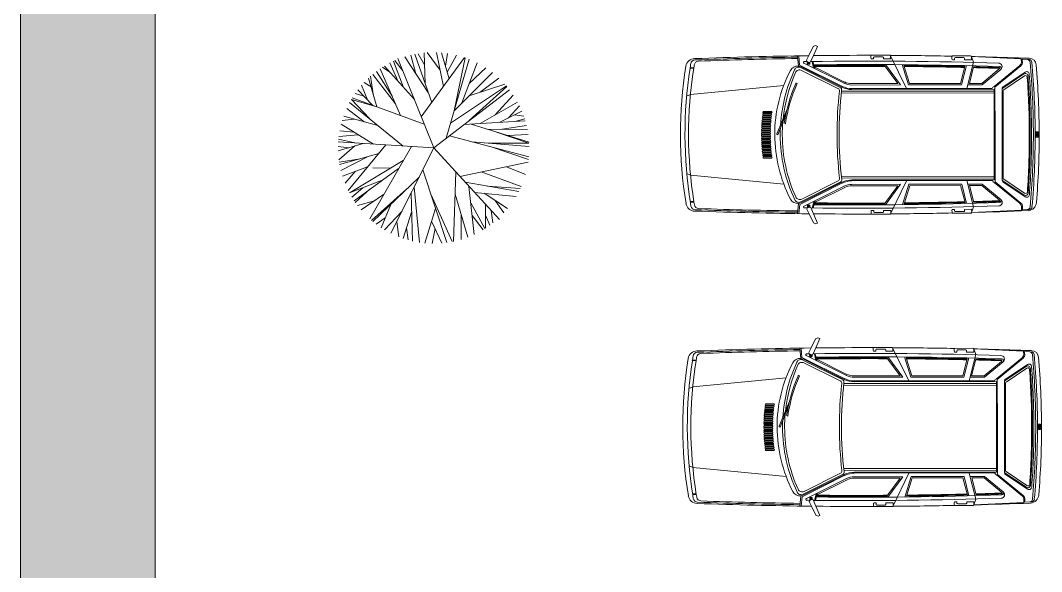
# Model space of a CAD drawing. Header units: millimetres. Extents: x 664 to 1534, y 1164 to 2765.
# Drawn here: x 683.48 to 694.86, y 1380.21 to 1386.35 of the extents above; entities that cross this region are included whole.
import ezdxf

# ---------------------------------------------------------------- set-up
doc = ezdxf.new("R2010")
doc.units = ezdxf.units.MM
doc.layers.get('0').update_dxf_attribs({"lineweight": 20})
for name, color, linetype, lineweight in [('Alambrado', 7, 'Continuous', 15), ('Calçadas', 7, 'Continuous', 13), ('Jardim', 92, 'Continuous', 20)]:
    doc.layers.add(name, color=color, linetype=linetype, lineweight=lineweight)
doc.linetypes.add('FENCELINE1', pattern='A,6.35,-2.54,[133,ltypeshp.shx,S=2.54,R=0,X=-2.54,Y=0],-2.54,25.4', length=36.83)

# ---------------------------------------------------------------- blocks, each defined once
blk = doc.blocks.new('TREEA')
for p, q in [((-0.0283, 0.1184), (-0.0366, 0.1479)), ((-0.003, 0.0726), (-0.0302, 0.1494)), ((-0.0146, 0.1324), (-0.025, 0.1503)), ((-0.0135, 0.1023), (-0.0152, 0.1516)), ((0.0103, 0.1239), (-0.0105, 0.152)), ((0.0154, 0.0981), (0.0047, 0.1523)), ((0.0244, 0.1104), (0.0123, 0.1519)), ((0.0186, 0.1303), (0.0222, 0.1508)), ((0.0213, 0.1209), (0.0364, 0.148)), ((-0.0309, 0.0771), (-0.0785, 0.1306)), ((-0.0573, 0.1069), (-0.0698, 0.1355)), ((-0.0481, 0.0965), (-0.064, 0.1383)), ((-0.0491, 0.1228), (-0.0618, 0.1393)), ((0, 0), (-0.0571, 0.1429)), ((-0.0086, 0.0884), (-0.0459, 0.1453)), ((-0.0198, 0.0495), (0.0489, 0.1443)), ((0.0199, 0.0153), (0.0566, 0.1415)), ((0.0327, 0.0593), (0.0504, 0.1438)), ((0.0451, 0.0717), (0.0691, 0.1358)), ((-0.0959, 0.0828), (-0.1009, 0.1142)), ((-0.0609, 0.0703), (-0.0973, 0.1173)), ((-0.0662, 0.0826), (-0.0912, 0.1221)), ((-0.0528, 0.0516), (-0.0852, 0.1263)), ((-0.07, 0.1211), (-0.0815, 0.1288)), ((0.0327, 0.0593), (0.0938, 0.1202)), ((0.0568, 0.1029), (0.0832, 0.1277)), ((-0.1058, 0.0766), (-0.115, 0.1)), ((-0.098, 0.0962), (-0.1112, 0.1043)), ((-0.0909, 0.0655), (-0.1041, 0.1113)), ((0.0269, 0.0393), (0.116, 0.0989)), ((0.0565, 0.0435), (0.1165, 0.0982)), ((0.0566, 0.0831), (0.1137, 0.1015)), ((0.074, 0.0887), (0.1039, 0.1115)), ((-0.1116, 0.0827), (-0.1253, 0.0867)), ((-0.0977, 0.068), (-0.121, 0.0927)), ((0, 0), (0.1208, 0.0929)), ((0.0982, 0.0526), (0.1269, 0.0844)), ((-0.0485, 0.003), (-0.1342, 0.0722)), ((-0.1026, 0.0467), (-0.1313, 0.0773)), ((-0.1313, 0.0773), (-0.0909, 0.0655)), ((-0.0152, 0.0379), (-0.1299, 0.0797)), ((0.0743, 0.0388), (0.1337, 0.0732)), ((0.1196, 0.0479), (0.1368, 0.0672)), ((-0.089, 0.0357), (-0.1437, 0.0506)), ((-0.1108, 0.0416), (-0.1389, 0.0626)), ((0.1057, 0.0408), (0.1406, 0.0588)), ((0.1289, 0.0527), (0.1437, 0.0508)), ((-0.0959, 0.006), (-0.1477, 0.0377)), ((-0.1271, 0.0461), (-0.146, 0.0437)), ((0.0483, 0.0372), (0.1461, 0.0433)), ((0.0596, 0.0379), (0.1521, 0.0092)), ((0.1093, 0.0299), (0.1481, 0.0359)), ((0.1314, 0.0424), (0.1452, 0.0463)), ((-0.1206, 0.0211), (-0.1513, 0.018)), ((-0.1268, 0.0249), (-0.15, 0.0272)), ((0.0252, 0.0194), (0.1517, -0.0142)), ((0.0849, 0.0301), (0.1495, 0.0296)), ((0.1003, 0.0253), (0.1519, 0.0073)), ((0.1177, 0.0198), (0.1509, 0.0216)), ((0, 0), (-0.1524, 0.0095)), ((-0.1356, 0.0002), (-0.1524, 0.0022)), ((-0.1127, 0.007), (-0.1523, -0.0048)), ((-0.1232, 0.0077), (-0.1517, 0.0142)), ((-0.1258, 0.0031), (-0.1512, -0.0191)), ((-0.0764, 0.0048), (-0.1365, -0.0678)), ((-0.0357, 0.0022), (-0.1022, -0.113)), ((0, 0), (-0.0682, -0.1363)), ((0, 0), (0.1048, -0.1143)), ((0.0609, 0.0099), (0.1524, 0.0022)), ((0.087, 0.0077), (0.1519, 0.0073)), ((0.0902, 0.0021), (0.1513, -0.0187)), ((-0.0876, -0.0087), (-0.1501, -0.0266)), ((-0.1046, -0.0136), (-0.1481, -0.0358)), ((-0.1172, -0.0172), (-0.1507, -0.023)), ((-0.1054, -0.0303), (-0.1456, -0.0451)), ((-0.0485, -0.02), (-0.1331, -0.0712)), ((-0.0685, -0.0321), (-0.0969, -0.0316)), ((0.0418, -0.0456), (0.1507, -0.0228)), ((0.1161, -0.0301), (0.1464, -0.0422)), ((-0.1255, -0.0377), (-0.1415, -0.0565)), ((-0.0561, -0.0331), (-0.127, -0.0842)), ((-0.0233, -0.0466), (-0.097, -0.1175)), ((-0.0175, -0.0351), (0.0209, -0.151)), ((0.0355, -0.0387), (0.0317, -0.1491)), ((0.076, -0.0384), (0.1394, -0.0616)), ((-0.0807, -0.0508), (-0.1345, -0.0717)), ((-0.1133, -0.0635), (-0.1305, -0.0787)), ((-0.0312, -0.0625), (-0.0227, -0.1507)), ((0.0502, -0.0548), (0.1358, -0.0693)), ((0.0563, -0.0614), (0.0646, -0.138)), ((0.0857, -0.0608), (0.1378, -0.065)), ((-0.102, -0.0661), (-0.1251, -0.087)), ((-0.08, -0.0745), (-0.116, -0.0988)), ((-0.0434, -0.0659), (-0.0993, -0.1156)), ((-0.0362, -0.0723), (-0.0339, -0.1486)), ((-0.0047, -0.0738), (0.0293, -0.1496)), ((0.0343, -0.0736), (0.0546, -0.1423)), ((0.065, -0.0709), (0.1314, -0.0773)), ((0.0807, -0.0724), (0.1178, -0.0967)), ((-0.0947, -0.0845), (-0.1216, -0.0918)), ((-0.0686, -0.0901), (-0.0838, -0.1273)), ((0.0029, -0.0966), (-0.014, -0.1518)), ((0.0591, -0.0874), (0.0818, -0.1286)), ((0.0825, -0.09), (0.0828, -0.128)), ((0.0983, -0.084), (0.1117, -0.1037)), ((-0.0774, -0.1117), (-0.0918, -0.1216)), ((-0.0505, -0.1009), (-0.0786, -0.1306)), ((-0.0353, -0.1023), (-0.0487, -0.1444)), ((0.0438, -0.1058), (0.0438, -0.146)), ((0.0613, -0.108), (0.0787, -0.1305)), ((0.0826, -0.1073), (0.0897, -0.1232)), ((0.0915, -0.0998), (0.0945, -0.1195)), ((-0.0589, -0.1177), (-0.0559, -0.1418)), ((-0.0433, -0.1273), (-0.0405, -0.1469)), ((-0.0033, -0.1168), (0.0129, -0.1519)), ((0.0022, -0.1288), (-0.0023, -0.1524))]:
    blk.add_line(p, q)

msp = doc.modelspace()

# ---------------------------------------------------------------- hatches: boundary and pattern name
at = {"layer": 'Calçadas'}
h = msp.add_hatch(dxfattribs=at)
h.set_pattern_fill('AR-SAND', color=256, scale=0.02, angle=-90, style=0)
h.set_pattern_definition([(307.5, (-540.2502, 1911.4388), (0.97882647, 0.03200063), [0, -0.77216, 0, -0.8636, 0, -0.8255]), (277.5, (-540.2502, 1911.4388), (1.4336502, -0.8990466), [0, -0.41656, 0, -0.69596, 0, -0.2667]), (237.5, (-540.2502, 1912.0636), (0.00287437, -1.58198474), [0, -0.254, 0, -0.9144, 0, -1.1938]), (227.5, (-540.2502, 1912.0636), (0.4458586, -1.5271129), [0, -0.127, 0, -0.59944, 0, -0.6858])])
h.paths.add_polyline_path([(683.481, 1369.321), (689.481, 1358.021), (689.481, 1341.775), (683.481, 1330.72), (683.481, 1329.339, 0.414214), (684.481, 1328.339), (684.981, 1328.339), (684.981, 1328.639), (684.981, 1330.339), (690.981, 1341.394), (690.981, 1358.394), (684.981, 1369.694), (684.981, 1415.694), (683.481, 1415.694)])
h.paths.add_polyline_path([(683.481, 1294.875), (684.981, 1294.875), (684.981, 1323.339), (684.481, 1323.339, 0.414214), (683.481, 1322.339)])

# ---------------------------------------------------------------- linework, layer by layer
for p, q in [((692.32, 1386.063), (692.27, 1385.961)), ((692.346, 1386.073), (692.32, 1386.063)), ((692.365, 1386.065), (692.321, 1385.962)), ((692.365, 1386.065), (692.346, 1386.073)), ((692.153, 1385.845), (692.143, 1385.959)), ((692.167, 1385.856), (692.158, 1385.96)), ((692.662, 1385.654), (692.215, 1385.877)), ((692.27, 1385.961), (692.245, 1385.91)), ((692.245, 1385.91), (692.252, 1385.896)), ((692.274, 1385.886), (692.252, 1385.896)), ((692.252, 1385.89), (692.252, 1385.896)), ((692.279, 1385.885), (692.255, 1385.885)), ((692.278, 1385.88), (692.255, 1385.88)), ((692.278, 1385.875), (692.255, 1385.875)), ((692.274, 1385.886), (692.29, 1385.891)), ((692.281, 1385.888), (692.281, 1385.887)), ((692.321, 1385.962), (692.29, 1385.891)), ((692.306, 1385.897), (692.323, 1385.823)), ((692.316, 1385.897), (692.335, 1385.817)), ((692.961, 1385.957), (692.961, 1385.934)), ((693.171, 1385.968), (692.971, 1385.967)), ((692.991, 1385.924), (692.971, 1385.924)), ((692.991, 1385.939), (692.991, 1385.924)), ((693.091, 1385.949), (693.001, 1385.949)), ((693.101, 1385.939), (693.101, 1385.924)), ((693.181, 1385.924), (693.101, 1385.924)), ((693.181, 1385.958), (693.181, 1385.924)), ((693.181, 1385.958), (693.357, 1385.595)), ((693.864, 1385.948), (693.864, 1385.925)), ((694.074, 1385.958), (693.874, 1385.958)), ((693.894, 1385.915), (693.874, 1385.915)), ((693.894, 1385.93), (693.894, 1385.915)), ((693.994, 1385.94), (693.904, 1385.94)), ((694.004, 1385.93), (694.004, 1385.915)), ((694.084, 1385.915), (694.004, 1385.915)), ((694.104, 1385.887), (694.03, 1385.596)), ((694.104, 1385.887), (694.083, 1385.951)), ((694.638, 1385.926), (694.083, 1385.951)), ((694.084, 1385.948), (694.084, 1385.915)), ((694.708, 1385.917), (694.648, 1385.923)), ((694.708, 1385.917), (694.728, 1385.917)), ((690.986, 1385.822), (690.947, 1385.822)), ((690.987, 1385.827), (690.949, 1385.827)), ((692.645, 1385.618), (692.167, 1385.856)), ((692.62, 1385.608), (692.178, 1385.828)), ((692.638, 1385.61), (692.185, 1385.836)), ((692.595, 1385.595), (692.189, 1385.797)), ((692.278, 1385.87), (692.255, 1385.87)), ((692.278, 1385.865), (692.255, 1385.865)), ((692.669, 1385.667), (692.33, 1385.836)), ((693.262, 1385.65), (693.113, 1385.852)), ((693.291, 1385.635), (693.125, 1385.862)), ((693.382, 1385.635), (693.311, 1385.861)), ((693.393, 1385.65), (693.33, 1385.851)), ((694.009, 1385.84), (693.961, 1385.651)), ((694.027, 1385.85), (693.972, 1385.636)), ((694.107, 1385.838), (694.06, 1385.651)), ((694.197, 1385.651), (694.393, 1385.813)), ((694.202, 1385.636), (694.41, 1385.807)), ((694.335, 1385.616), (694.622, 1385.853)), ((694.345, 1385.611), (694.633, 1385.849)), ((694.432, 1385.609), (694.681, 1385.778)), ((692.132, 1385.654), (692.14, 1385.65)), ((692.749, 1385.649), (693.262, 1385.65)), ((693.393, 1385.65), (693.961, 1385.651)), ((694.06, 1385.651), (694.197, 1385.651)), ((694.432, 1385.597), (694.667, 1385.757)), ((694.442, 1385.58), (694.674, 1385.737)), ((690.949, 1385.528), (691.99, 1385.629)), ((692.635, 1385.564), (694.335, 1385.566)), ((692.635, 1385.544), (694.335, 1385.546)), ((692.749, 1385.634), (693.291, 1385.635)), ((692.749, 1385.594), (694.315, 1385.596)), ((692.749, 1385.584), (694.335, 1385.586)), ((693.382, 1385.635), (693.972, 1385.636)), ((694.04, 1385.636), (694.202, 1385.636)), ((694.335, 1385.586), (694.336, 1385.082)), ((694.345, 1385.611), (694.346, 1385.082)), ((694.425, 1385.597), (694.426, 1385.082)), ((694.435, 1385.567), (694.436, 1385.082)), ((690.949, 1385.528), (690.907, 1385.508)), ((691.759, 1385.315), (691.854, 1385.315)), ((691.761, 1385.326), (691.856, 1385.326)), ((691.762, 1385.34), (691.858, 1385.34)), ((692.026, 1385.358), (691.913, 1385.089)), ((691.924, 1385.079), (692.015, 1385.309)), ((691.747, 1385.204), (691.843, 1385.205)), ((691.747, 1385.194), (691.843, 1385.195)), ((691.749, 1385.229), (691.845, 1385.229)), ((691.749, 1385.218), (691.844, 1385.219)), ((691.751, 1385.243), (691.846, 1385.243)), ((691.752, 1385.253), (691.847, 1385.253)), ((691.753, 1385.267), (691.849, 1385.267)), ((691.754, 1385.277), (691.85, 1385.277)), ((691.755, 1385.291), (691.851, 1385.291)), ((691.757, 1385.301), (691.853, 1385.301)), ((692.001, 1385.204), (692.01, 1385.202)), ((691.744, 1385.132), (691.839, 1385.132)), ((691.744, 1385.108), (691.84, 1385.108)), ((691.744, 1385.084), (691.839, 1385.084)), ((691.745, 1385.156), (691.841, 1385.157)), ((691.745, 1385.146), (691.841, 1385.146)), ((691.745, 1385.122), (691.841, 1385.122)), ((691.745, 1385.098), (691.841, 1385.098)), ((691.746, 1385.18), (691.842, 1385.181)), ((691.746, 1385.17), (691.842, 1385.171)), ((691.915, 1385.082), (691.924, 1385.079)), ((694.336, 1384.578), (694.336, 1385.082)), ((694.346, 1384.553), (694.346, 1385.082)), ((694.426, 1384.568), (694.426, 1385.082)), ((694.436, 1384.597), (694.436, 1385.082)), ((694.801, 1385.113), (694.801, 1385.053)), ((694.801, 1385.113), (694.823, 1385.113)), ((694.811, 1385.103), (694.811, 1385.063)), ((694.811, 1385.103), (694.818, 1385.103)), ((694.819, 1385.063), (694.818, 1385.103)), ((694.829, 1385.058), (694.828, 1385.108)), ((691.744, 1385.074), (691.839, 1385.074)), ((691.744, 1385.051), (691.84, 1385.051)), ((691.744, 1385.026), (691.84, 1385.026)), ((691.745, 1385.06), (691.841, 1385.06)), ((691.745, 1385.037), (691.841, 1385.037)), ((691.745, 1385.012), (691.841, 1385.012)), ((691.745, 1385.002), (691.841, 1385.002)), ((691.746, 1384.988), (691.842, 1384.988)), ((691.746, 1384.978), (691.842, 1384.978)), ((691.748, 1384.964), (691.843, 1384.964)), ((694.801, 1385.053), (694.824, 1385.053)), ((694.811, 1385.063), (694.819, 1385.063)), ((691.748, 1384.954), (691.843, 1384.954)), ((691.749, 1384.94), (691.845, 1384.94)), ((691.75, 1384.93), (691.845, 1384.93)), ((691.751, 1384.916), (691.847, 1384.916)), ((691.752, 1384.905), (691.848, 1384.905)), ((691.753, 1384.891), (691.849, 1384.891)), ((691.755, 1384.881), (691.85, 1384.881)), ((691.756, 1384.867), (691.852, 1384.867)), ((691.758, 1384.857), (691.853, 1384.857)), ((691.759, 1384.843), (691.855, 1384.843)), ((691.761, 1384.833), (691.857, 1384.833)), ((691.763, 1384.819), (691.858, 1384.819)), ((690.95, 1384.628), (690.908, 1384.648)), ((690.95, 1384.628), (691.992, 1384.529)), ((692.646, 1384.542), (692.169, 1384.303)), ((692.621, 1384.552), (692.18, 1384.331)), ((692.639, 1384.55), (692.187, 1384.323)), ((692.596, 1384.565), (692.191, 1384.362)), ((692.664, 1384.506), (692.217, 1384.283)), ((692.636, 1384.616), (694.336, 1384.618)), ((692.636, 1384.596), (694.336, 1384.598)), ((692.751, 1384.576), (694.336, 1384.578)), ((692.751, 1384.566), (694.316, 1384.568)), ((692.751, 1384.526), (693.293, 1384.527)), ((692.751, 1384.511), (693.263, 1384.512)), ((693.263, 1384.512), (693.115, 1384.309)), ((693.293, 1384.527), (693.126, 1384.299)), ((693.183, 1384.204), (693.358, 1384.567)), ((693.383, 1384.527), (693.313, 1384.301)), ((693.394, 1384.512), (693.332, 1384.311)), ((693.383, 1384.527), (693.974, 1384.528)), ((693.394, 1384.512), (693.962, 1384.513)), ((694.011, 1384.323), (693.962, 1384.513)), ((694.029, 1384.313), (693.974, 1384.528)), ((694.106, 1384.276), (694.031, 1384.568)), ((694.042, 1384.528), (694.203, 1384.528)), ((694.061, 1384.513), (694.198, 1384.513)), ((694.109, 1384.325), (694.061, 1384.513)), ((694.198, 1384.513), (694.395, 1384.351)), ((694.203, 1384.528), (694.411, 1384.357)), ((694.336, 1384.548), (694.624, 1384.312)), ((694.346, 1384.553), (694.635, 1384.316)), ((694.433, 1384.567), (694.669, 1384.408)), ((694.433, 1384.555), (694.682, 1384.387)), ((694.443, 1384.585), (694.675, 1384.428)), ((692.67, 1384.493), (692.332, 1384.323)), ((690.988, 1384.335), (690.949, 1384.334)), ((690.989, 1384.33), (690.951, 1384.329)), ((692.155, 1384.314), (692.145, 1384.2)), ((692.169, 1384.303), (692.16, 1384.199)), ((692.28, 1384.295), (692.257, 1384.295)), ((692.28, 1384.29), (692.257, 1384.29)), ((692.28, 1384.285), (692.257, 1384.285)), ((692.28, 1384.28), (692.257, 1384.28)), ((692.308, 1384.263), (692.325, 1384.337)), ((692.318, 1384.263), (692.336, 1384.342)), ((692.247, 1384.249), (692.254, 1384.264)), ((692.272, 1384.198), (692.247, 1384.249)), ((692.276, 1384.273), (692.254, 1384.264)), ((692.254, 1384.27), (692.254, 1384.264)), ((692.281, 1384.275), (692.257, 1384.275)), ((692.322, 1384.097), (692.272, 1384.198)), ((692.276, 1384.273), (692.292, 1384.269)), ((692.283, 1384.271), (692.283, 1384.273)), ((692.323, 1384.198), (692.292, 1384.269)), ((692.367, 1384.094), (692.323, 1384.198)), ((692.963, 1384.203), (692.963, 1384.227)), ((692.993, 1384.237), (692.973, 1384.237)), ((693.173, 1384.194), (692.973, 1384.193)), ((692.993, 1384.222), (692.993, 1384.237)), ((693.093, 1384.212), (693.003, 1384.212)), ((693.103, 1384.222), (693.103, 1384.237)), ((693.183, 1384.237), (693.103, 1384.237)), ((693.183, 1384.204), (693.183, 1384.237)), ((693.866, 1384.215), (693.865, 1384.238)), ((693.895, 1384.248), (693.875, 1384.248)), ((694.076, 1384.205), (693.876, 1384.205)), ((693.895, 1384.233), (693.895, 1384.248)), ((693.996, 1384.223), (693.906, 1384.223)), ((694.085, 1384.249), (694.005, 1384.248)), ((694.005, 1384.233), (694.005, 1384.248)), ((694.106, 1384.276), (694.085, 1384.212)), ((694.086, 1384.215), (694.085, 1384.249)), ((694.639, 1384.239), (694.085, 1384.212)), ((694.709, 1384.248), (694.65, 1384.242)), ((694.709, 1384.248), (694.73, 1384.248)), ((692.349, 1384.086), (692.322, 1384.097)), ((692.367, 1384.094), (692.349, 1384.086)), ((692.346, 1382.804), (692.296, 1382.703)), ((692.372, 1382.815), (692.346, 1382.804)), ((692.391, 1382.807), (692.347, 1382.703)), ((692.391, 1382.807), (692.372, 1382.815)), ((692.179, 1382.586), (692.168, 1382.701)), ((692.193, 1382.597), (692.184, 1382.701)), ((692.296, 1382.703), (692.271, 1382.652)), ((692.347, 1382.703), (692.316, 1382.632)), ((692.987, 1382.699), (692.987, 1382.676)), ((693.197, 1382.709), (692.997, 1382.709)), ((693.117, 1382.691), (693.027, 1382.691)), ((693.207, 1382.699), (693.207, 1382.666)), ((693.207, 1382.699), (693.383, 1382.336)), ((693.889, 1382.689), (693.889, 1382.666)), ((694.099, 1382.7), (693.899, 1382.699)), ((694.663, 1382.668), (694.109, 1382.693)), ((694.13, 1382.629), (694.109, 1382.693)), ((694.109, 1382.69), (694.109, 1382.656)), ((692.67, 1382.36), (692.193, 1382.597)), ((692.664, 1382.352), (692.211, 1382.577)), ((692.688, 1382.395), (692.241, 1382.618)), ((692.271, 1382.652), (692.278, 1382.637)), ((692.278, 1382.631), (692.278, 1382.637)), ((692.3, 1382.628), (692.278, 1382.637)), ((692.305, 1382.626), (692.281, 1382.626)), ((692.304, 1382.621), (692.281, 1382.621)), ((692.304, 1382.616), (692.281, 1382.616)), ((692.304, 1382.611), (692.281, 1382.611)), ((692.304, 1382.606), (692.281, 1382.606)), ((692.3, 1382.628), (692.316, 1382.632)), ((692.307, 1382.63), (692.307, 1382.628)), ((692.332, 1382.638), (692.349, 1382.564)), ((692.342, 1382.638), (692.36, 1382.559)), ((692.695, 1382.409), (692.356, 1382.578)), ((693.017, 1382.666), (692.997, 1382.666)), ((693.017, 1382.681), (693.017, 1382.666)), ((693.127, 1382.681), (693.127, 1382.666)), ((693.207, 1382.666), (693.127, 1382.666)), ((693.288, 1382.391), (693.139, 1382.594)), ((693.317, 1382.376), (693.151, 1382.604)), ((693.408, 1382.376), (693.337, 1382.603)), ((693.419, 1382.391), (693.356, 1382.593)), ((693.919, 1382.656), (693.899, 1382.656)), ((693.919, 1382.671), (693.919, 1382.656)), ((694.019, 1382.681), (693.929, 1382.681)), ((694.035, 1382.582), (693.987, 1382.392)), ((694.053, 1382.592), (693.998, 1382.377)), ((694.029, 1382.671), (694.029, 1382.656)), ((694.109, 1382.656), (694.029, 1382.656)), ((694.13, 1382.629), (694.056, 1382.337)), ((694.133, 1382.58), (694.085, 1382.392)), ((694.361, 1382.358), (694.648, 1382.594)), ((694.371, 1382.353), (694.659, 1382.59)), ((694.733, 1382.659), (694.674, 1382.664)), ((694.733, 1382.659), (694.754, 1382.658)), ((691.012, 1382.563), (690.973, 1382.563)), ((691.013, 1382.568), (690.975, 1382.568)), ((692.646, 1382.35), (692.204, 1382.569)), ((692.621, 1382.336), (692.215, 1382.538)), ((694.223, 1382.392), (694.419, 1382.554)), ((694.228, 1382.377), (694.436, 1382.549)), ((694.458, 1382.351), (694.707, 1382.519)), ((694.458, 1382.339), (694.693, 1382.498)), ((694.468, 1382.321), (694.7, 1382.478)), ((690.975, 1382.27), (692.016, 1382.371)), ((692.157, 1382.395), (692.166, 1382.392)), ((692.775, 1382.391), (693.288, 1382.391)), ((692.775, 1382.376), (693.317, 1382.376)), ((693.408, 1382.376), (693.998, 1382.377)), ((693.419, 1382.391), (693.987, 1382.392)), ((694.066, 1382.377), (694.228, 1382.377)), ((694.085, 1382.392), (694.223, 1382.392)), ((694.371, 1382.353), (694.372, 1381.824)), ((690.975, 1382.27), (690.933, 1382.25)), ((692.661, 1382.306), (694.361, 1382.308)), ((692.661, 1382.286), (694.361, 1382.288)), ((692.775, 1382.336), (694.341, 1382.338)), ((692.775, 1382.326), (694.361, 1382.328)), ((694.361, 1382.328), (694.362, 1381.824)), ((694.451, 1382.338), (694.452, 1381.824)), ((694.461, 1382.309), (694.462, 1381.824)), ((691.779, 1382.008), (691.875, 1382.008)), ((691.78, 1382.019), (691.876, 1382.019)), ((691.781, 1382.033), (691.877, 1382.033)), ((691.783, 1382.043), (691.879, 1382.043)), ((691.784, 1382.057), (691.88, 1382.057)), ((691.787, 1382.067), (691.882, 1382.067)), ((691.788, 1382.081), (691.884, 1382.081)), ((692.052, 1382.099), (691.938, 1381.83)), ((691.949, 1381.82), (692.041, 1382.051)), ((691.771, 1381.898), (691.866, 1381.898)), ((691.771, 1381.888), (691.867, 1381.888)), ((691.772, 1381.922), (691.868, 1381.922)), ((691.772, 1381.912), (691.868, 1381.912)), ((691.773, 1381.946), (691.869, 1381.946)), ((691.773, 1381.936), (691.869, 1381.936)), ((691.774, 1381.96), (691.87, 1381.96)), ((691.775, 1381.97), (691.871, 1381.97)), ((691.777, 1381.984), (691.872, 1381.984)), ((691.778, 1381.994), (691.873, 1381.994)), ((692.027, 1381.945), (692.035, 1381.944)), ((691.77, 1381.874), (691.865, 1381.874)), ((691.77, 1381.849), (691.866, 1381.849)), ((691.77, 1381.826), (691.865, 1381.826)), ((691.77, 1381.815), (691.865, 1381.816)), ((691.77, 1381.792), (691.866, 1381.792)), ((691.771, 1381.863), (691.867, 1381.863)), ((691.771, 1381.84), (691.867, 1381.84)), ((691.771, 1381.801), (691.867, 1381.802)), ((691.771, 1381.778), (691.867, 1381.778)), ((691.941, 1381.824), (691.949, 1381.82)), ((694.362, 1381.32), (694.362, 1381.824)), ((694.372, 1381.294), (694.372, 1381.824)), ((694.452, 1381.309), (694.452, 1381.824)), ((694.462, 1381.339), (694.462, 1381.824)), ((694.827, 1381.854), (694.827, 1381.794)), ((694.827, 1381.854), (694.849, 1381.854)), ((694.827, 1381.794), (694.849, 1381.794)), ((694.837, 1381.844), (694.837, 1381.804)), ((694.837, 1381.844), (694.844, 1381.844)), ((694.837, 1381.804), (694.844, 1381.804)), ((694.844, 1381.804), (694.844, 1381.844)), ((694.854, 1381.799), (694.854, 1381.849)), ((691.77, 1381.767), (691.865, 1381.768)), ((691.771, 1381.753), (691.867, 1381.754)), ((691.771, 1381.743), (691.867, 1381.743)), ((691.772, 1381.729), (691.868, 1381.729)), ((691.772, 1381.719), (691.868, 1381.719)), ((691.773, 1381.695), (691.869, 1381.695)), ((691.774, 1381.705), (691.869, 1381.705)), ((691.775, 1381.681), (691.871, 1381.681)), ((691.776, 1381.671), (691.871, 1381.671)), ((691.777, 1381.657), (691.873, 1381.657)), ((691.778, 1381.647), (691.874, 1381.647)), ((691.779, 1381.633), (691.875, 1381.633)), ((691.78, 1381.623), (691.876, 1381.623)), ((691.782, 1381.609), (691.878, 1381.609)), ((691.784, 1381.598), (691.879, 1381.599)), ((691.785, 1381.584), (691.881, 1381.585)), ((691.787, 1381.574), (691.883, 1381.574)), ((691.788, 1381.56), (691.884, 1381.56)), ((690.976, 1381.37), (690.934, 1381.39)), ((690.976, 1381.37), (692.018, 1381.271)), ((692.662, 1381.358), (694.362, 1381.36)), ((692.662, 1381.338), (694.362, 1381.34)), ((692.776, 1381.318), (694.362, 1381.32)), ((694.469, 1381.326), (694.701, 1381.17)), ((692.672, 1381.284), (692.195, 1381.045)), ((692.647, 1381.294), (692.206, 1381.073)), ((692.665, 1381.291), (692.213, 1381.065)), ((692.622, 1381.307), (692.217, 1381.104)), ((692.69, 1381.248), (692.243, 1381.024)), ((692.696, 1381.234), (692.358, 1381.065)), ((692.776, 1381.308), (694.342, 1381.31)), ((692.776, 1381.268), (693.318, 1381.268)), ((692.776, 1381.253), (693.289, 1381.253)), ((693.289, 1381.253), (693.141, 1381.05)), ((693.318, 1381.268), (693.152, 1381.04)), ((693.209, 1380.945), (693.384, 1381.309)), ((693.409, 1381.269), (693.339, 1381.042)), ((693.42, 1381.254), (693.358, 1381.052)), ((693.409, 1381.269), (694, 1381.269)), ((693.42, 1381.254), (693.988, 1381.254)), ((694.037, 1381.064), (693.988, 1381.254)), ((694.055, 1381.055), (694, 1381.269)), ((694.132, 1381.018), (694.057, 1381.309)), ((694.067, 1381.269), (694.229, 1381.269)), ((694.087, 1381.254), (694.224, 1381.254)), ((694.135, 1381.067), (694.087, 1381.254)), ((694.224, 1381.254), (694.421, 1381.093)), ((694.229, 1381.269), (694.437, 1381.099)), ((694.362, 1381.29), (694.65, 1381.053)), ((694.372, 1381.294), (694.661, 1381.058)), ((694.459, 1381.309), (694.695, 1381.15)), ((694.459, 1381.297), (694.708, 1381.129)), ((691.014, 1381.076), (690.975, 1381.076)), ((691.015, 1381.071), (690.976, 1381.071)), ((692.181, 1381.056), (692.17, 1380.941)), ((692.195, 1381.045), (692.186, 1380.941)), ((692.273, 1380.991), (692.28, 1381.005)), ((692.298, 1380.94), (692.273, 1380.991)), ((692.302, 1381.015), (692.28, 1381.005)), ((692.28, 1381.011), (692.28, 1381.005)), ((692.306, 1381.036), (692.282, 1381.036)), ((692.306, 1381.031), (692.282, 1381.031)), ((692.306, 1381.026), (692.282, 1381.026)), ((692.306, 1381.021), (692.282, 1381.021)), ((692.307, 1381.016), (692.282, 1381.016)), ((692.302, 1381.015), (692.318, 1381.01)), ((692.309, 1381.013), (692.309, 1381.014)), ((692.349, 1380.939), (692.318, 1381.01)), ((692.334, 1381.004), (692.351, 1381.078)), ((692.344, 1381.004), (692.362, 1381.084)), ((693.019, 1380.978), (692.999, 1380.978)), ((693.019, 1380.963), (693.019, 1380.978)), ((693.209, 1380.979), (693.129, 1380.978)), ((693.129, 1380.963), (693.129, 1380.978)), ((693.209, 1380.945), (693.209, 1380.979)), ((693.891, 1380.957), (693.891, 1380.98)), ((693.921, 1380.99), (693.901, 1380.99)), ((693.921, 1380.975), (693.921, 1380.99)), ((694.111, 1380.99), (694.031, 1380.99)), ((694.031, 1380.975), (694.031, 1380.99)), ((694.132, 1381.018), (694.111, 1380.954)), ((694.111, 1380.957), (694.111, 1380.99)), ((694.665, 1380.98), (694.111, 1380.954)), ((694.735, 1380.989), (694.676, 1380.984)), ((694.735, 1380.989), (694.756, 1380.99)), ((692.348, 1380.838), (692.298, 1380.94)), ((692.393, 1380.836), (692.349, 1380.939)), ((692.989, 1380.945), (692.989, 1380.968)), ((693.199, 1380.935), (692.999, 1380.935)), ((693.119, 1380.953), (693.029, 1380.953)), ((694.101, 1380.947), (693.901, 1380.947)), ((694.021, 1380.965), (693.931, 1380.965)), ((692.374, 1380.828), (692.348, 1380.838)), ((692.393, 1380.836), (692.374, 1380.828))]:
    msp.add_line(p, q)
for centre, radius, start, end in [((690.997, 1385.828), 0.1, 90.066, 170.9893), ((695.693, 1385.084), 4.804, 170.5598, 171.0728), ((691.003, 1385.863), 0.05, 92.2246, 170.5598), ((691.041, 1385.85), 0.05, 92.1805, 170.6458), ((692.908, 1336.817), 49.148, 90.7439, 92.2284), ((692.908, 1336.817), 49.133, 90.8913, 92.2246), ((692.908, 1336.817), 49.118, 90.89, 92.1805), ((692.219, 1385.886), 0.01, 90.7927, 243.5314), ((692.898, 1336.817), 49.083, 90.7541, 90.7927), ((692.257, 1385.89), 0.005, 179.1518, 270.066), ((692.255, 1385.882), 0.0025, 90.066, 270.066), ((692.255, 1385.877), 0.0025, 90.066, 270.066), ((692.255, 1385.872), 0.0025, 90.066, 270.066), ((692.278, 1385.882), 0.0025, 270.066, 90.066), ((692.278, 1385.877), 0.0025, 270.066, 90.066), ((692.278, 1385.872), 0.0025, 270.066, 90.066), ((692.279, 1385.887), 0.002, 270.066, 0.066), ((692.898, 1336.817), 49.083, 88.2638, 90.7066), ((692.908, 1336.817), 49.148, 89.9335, 90.685), ((692.971, 1385.957), 0.01, 128.0216, 180.066), ((692.971, 1385.934), 0.01, 180.066, 270.066), ((692.971, 1385.957), 0.01, 90.066, 128.0216), ((693.001, 1385.939), 0.01, 90.066, 180.066), ((693.091, 1385.939), 0.01, 0.066, 90.066), ((693.171, 1385.958), 0.01, 43.9208, 90.066), ((692.908, 1336.817), 49.148, 88.8816, 89.6848), ((693.171, 1385.958), 0.01, 0.066, 43.9208), ((693.874, 1385.948), 0.01, 126.2838, 180.066), ((693.874, 1385.925), 0.01, 180.066, 270.066), ((693.874, 1385.948), 0.01, 90.066, 126.2838), ((693.904, 1385.93), 0.01, 90.066, 180.066), ((693.994, 1385.93), 0.01, 0.066, 90.066), ((694.074, 1385.948), 0.01, 18.3775, 90.066), ((694.074, 1385.948), 0.01, 0.066, 18.3775), ((692.908, 1336.817), 49.148, 87.8785, 88.6304), ((694.384, 1385.838), 0.04, 309.5229, 88.2638), ((694.591, 1385.891), 0.05, 309.5229, 5.3169), ((694.601, 1385.887), 0.05, 309.5229, 5.2826), ((685.787, 1385.072), 8.891, 5.3169, 5.5102), ((685.787, 1385.072), 8.901, 5.2826, 5.4825), ((694.706, 1385.887), 0.03, 5.2225, 87.9013), ((694.725, 1385.852), 0.08, 4.9849, 87.8785), ((694.727, 1385.887), 0.03, 5.2061, 87.8778), ((685.787, 1385.072), 8.986, 0.066, 5.2225), ((685.787, 1385.072), 9.006, 0.066, 5.2061), ((695.693, 1385.084), 4.854, 170.9893, 189.1427), ((695.693, 1385.084), 4.804, 171.1815, 189.1427), ((695.693, 1385.084), 4.764, 171.0857, 189.1427), ((690.947, 1385.82), 0.002, 90.066, 171.1815), ((690.949, 1385.829), 0.002, 171.0728, 270.066), ((695.693, 1385.084), 4.764, 170.6458, 171.0248), ((693.447, 1385.081), 1.557, 152.6356, 180.066), ((693.663, 1385.081), 1.712, 155.0277, 176.4735), ((693.663, 1385.081), 1.689, 155.853, 174.1101), ((692.145, 1385.755), 0.09, 84.6596, 152.6356), ((692.156, 1385.783), 0.05, 63.5314, 155.0277), ((692.167, 1385.752), 0.05, 63.5314, 155.853), ((692.145, 1385.755), 0.09, 63.5314, 84.6596), ((692.255, 1385.867), 0.0025, 90.066, 270.066), ((692.278, 1385.867), 0.0025, 270.066, 90.066), ((692.908, 1336.804), 49.058, 88.2635, 90.6816), ((692.908, 1336.804), 49.048, 89.7603, 90.679), ((692.908, 1336.804), 49.038, 89.7517, 90.6764), ((692.908, 1336.804), 49.048, 88.7141, 89.5073), ((692.908, 1336.804), 49.038, 88.7168, 89.5036), ((692.915, 1336.804), 49.038, 88.2857, 88.6097), ((692.908, 1336.804), 49.048, 88.2723, 88.5992), ((694.382, 1385.811), 0.01, 4.7978, 88.2857), ((694.387, 1385.821), 0.01, 309.5229, 88.2723), ((694.394, 1385.82), 0.02, 309.5229, 88.2635), ((694.684, 1385.732), 0.03, 4.2397, 124.1163), ((694.698, 1385.753), 0.03, 4.3688, 124.1163), ((685.787, 1385.072), 9.051, 0.066, 4.9849), ((693.768, 1384.934), 1.793, 156.4149, 171.1604), ((693.762, 1384.936), 1.773, 156.229, 171.3464), ((692.13, 1385.649), 0.005, 66.2547, 156.4149), ((692.749, 1385.834), 0.2, 243.5314, 270.066), ((692.749, 1385.834), 0.185, 243.5314, 270.066), ((694.685, 1385.72), 0.02, 4.1656, 124.1163), ((685.787, 1385.072), 8.941, 0.066, 4.1656), ((685.787, 1385.072), 8.951, 0.066, 4.2397), ((685.787, 1385.072), 8.966, 0.066, 4.3688), ((696.865, 1385.085), 4.281, 173.5687, 180.066), ((692.582, 1385.568), 0.03, 353.5687, 63.5314), ((696.865, 1385.085), 4.258, 173.3538, 180.066), ((692.606, 1385.581), 0.03, 353.3538, 63.5314), ((692.749, 1385.834), 0.25, 243.5314, 270.066), ((692.749, 1385.834), 0.24, 243.5314, 270.066), ((694.341, 1385.591), 0.0261, 102.195, 167.9371), ((694.44, 1385.597), 0.015, 124.1163, 180.066), ((694.44, 1385.585), 0.015, 124.1163, 180.066), ((694.45, 1385.567), 0.015, 124.1163, 180.066), ((691.766, 1385.308), 0.0108, 133.9325, 215.3445), ((691.769, 1385.332), 0.0108, 133.9325, 215.3445), ((691.846, 1385.309), 0.0107, 313.2004, 35.6306), ((691.849, 1385.333), 0.0107, 313.2004, 35.6306), ((691.755, 1385.187), 0.0108, 133.9325, 215.3445), ((691.756, 1385.211), 0.0108, 133.9325, 215.3445), ((691.758, 1385.235), 0.0108, 133.9325, 215.3445), ((691.761, 1385.259), 0.0108, 133.9325, 215.3445), ((691.763, 1385.283), 0.0108, 133.9325, 215.3445), ((691.835, 1385.188), 0.0107, 313.2004, 35.6306), ((691.836, 1385.212), 0.0107, 313.2004, 35.6306), ((691.838, 1385.237), 0.0107, 313.2004, 35.6306), ((691.84, 1385.261), 0.0107, 313.2004, 35.6306), ((691.843, 1385.285), 0.0107, 313.2004, 35.6306), ((693.663, 1385.081), 1.689, 175.3121, 180.066), ((692.011, 1385.279), 0.005, 171.1604, 261.3207), ((691.752, 1385.138), 0.0108, 133.9325, 215.3445), ((691.753, 1385.114), 0.0108, 133.9325, 215.3445), ((691.752, 1385.091), 0.0108, 133.9325, 215.3445), ((691.754, 1385.163), 0.0108, 133.9325, 215.3445), ((691.832, 1385.14), 0.0107, 313.2004, 35.6306), ((691.832, 1385.092), 0.0107, 313.2004, 35.6306), ((691.832, 1385.116), 0.0107, 313.2004, 35.6306), ((691.833, 1385.164), 0.0107, 313.2004, 35.6306), ((693.447, 1385.081), 1.557, 180.066, 207.4964), ((691.917, 1385.087), 0.005, 157.1443, 247.1443), ((693.663, 1385.081), 1.712, 177.6818, 180.066), ((693.663, 1385.081), 1.712, 180.066, 205.1043), ((693.663, 1385.081), 1.689, 180.066, 204.279), ((696.865, 1385.085), 4.281, 180.066, 186.5633), ((696.865, 1385.085), 4.258, 180.066, 186.7782), ((685.787, 1385.072), 8.941, 355.9665, 0.066), ((685.787, 1385.072), 8.951, 355.8924, 0.066), ((685.787, 1385.072), 8.966, 355.7633, 0.066), ((685.787, 1385.072), 8.986, 354.9095, 0.066), ((685.787, 1385.072), 9.006, 354.9259, 0.066), ((685.787, 1385.072), 9.051, 355.2597, 0.066), ((694.823, 1385.108), 0.005, 0.066, 90.066), ((691.752, 1385.068), 0.0108, 144.7875, 226.1995), ((691.753, 1385.044), 0.0108, 144.7875, 226.1995), ((691.753, 1385.02), 0.0108, 144.7875, 226.1995), ((691.754, 1384.995), 0.0108, 144.7875, 226.1995), ((691.755, 1384.971), 0.0108, 144.7875, 226.1995), ((691.832, 1385.066), 0.0107, 324.5014, 46.9316), ((691.833, 1385.043), 0.0107, 324.5014, 46.9316), ((691.832, 1385.018), 0.0107, 324.5014, 46.9316), ((691.834, 1384.994), 0.0107, 324.5014, 46.9316), ((691.835, 1384.97), 0.0107, 324.5014, 46.9316), ((694.824, 1385.058), 0.005, 270.066, 0.066), ((691.756, 1384.948), 0.0108, 144.7875, 226.1995), ((691.758, 1384.923), 0.0108, 144.7875, 226.1995), ((691.761, 1384.899), 0.0108, 144.7875, 226.1995), ((691.763, 1384.875), 0.0108, 144.7875, 226.1995), ((691.767, 1384.851), 0.0108, 144.7875, 226.1995), ((691.836, 1384.946), 0.0107, 324.5014, 46.9316), ((691.838, 1384.922), 0.0107, 324.5014, 46.9316), ((691.841, 1384.898), 0.0107, 324.5014, 46.9316), ((691.843, 1384.873), 0.0107, 324.5014, 46.9316), ((691.846, 1384.849), 0.0107, 324.5014, 46.9316), ((691.77, 1384.826), 0.0108, 144.7875, 226.1995), ((691.85, 1384.825), 0.0107, 324.5014, 46.9316), ((692.583, 1384.592), 0.03, 296.6006, 6.5633), ((692.608, 1384.579), 0.03, 296.6006, 6.7782), ((692.751, 1384.326), 0.25, 90.066, 116.6006), ((692.751, 1384.326), 0.24, 90.066, 116.6006), ((692.751, 1384.326), 0.2, 90.066, 116.6006), ((692.751, 1384.326), 0.185, 90.066, 116.6006), ((694.342, 1384.574), 0.0261, 192.195, 257.9371), ((694.441, 1384.58), 0.015, 180.066, 236.0157), ((694.441, 1384.568), 0.015, 180.066, 236.0157), ((694.451, 1384.597), 0.015, 180.066, 236.0157), ((694.686, 1384.433), 0.03, 236.0157, 355.8924), ((694.687, 1384.445), 0.02, 236.0157, 355.9665), ((694.699, 1384.412), 0.03, 236.0157, 355.7633), ((690.999, 1384.328), 0.1, 189.1427, 270.066), ((690.999, 1384.328), 0.1, 189.1427, 270.066), ((690.949, 1384.336), 0.002, 188.9505, 270.066), ((690.951, 1384.327), 0.002, 90.066, 189.0592), ((695.693, 1385.084), 4.804, 189.0592, 189.5722), ((691.005, 1384.293), 0.05, 189.5722, 267.9074), ((695.693, 1385.084), 4.764, 189.1072, 189.4863), ((691.043, 1384.307), 0.05, 189.4863, 267.9515), ((692.146, 1384.404), 0.09, 207.4964, 275.4724), ((692.158, 1384.376), 0.05, 205.1043, 296.6006), ((692.169, 1384.407), 0.05, 204.279, 296.6006), ((692.146, 1384.404), 0.09, 275.4724, 296.6006), ((692.221, 1384.274), 0.01, 116.6006, 269.3393), ((692.257, 1384.292), 0.0025, 90.066, 270.066), ((692.257, 1384.287), 0.0025, 90.066, 270.066), ((692.257, 1384.282), 0.0025, 90.066, 270.066), ((692.257, 1384.277), 0.0025, 90.066, 270.066), ((692.28, 1384.292), 0.0025, 270.066, 90.066), ((692.28, 1384.287), 0.0025, 270.066, 90.066), ((692.28, 1384.282), 0.0025, 270.066, 90.066), ((692.28, 1384.277), 0.0025, 270.066, 90.066), ((692.787, 1433.344), 49.083, 269.4255, 271.8683), ((692.797, 1433.356), 49.058, 269.4505, 271.8686), ((692.797, 1433.356), 49.048, 269.453, 270.3717), ((692.797, 1433.356), 49.038, 269.4556, 270.3803), ((692.797, 1433.356), 49.048, 270.6247, 271.418), ((692.797, 1433.356), 49.038, 270.6284, 271.4153), ((692.804, 1433.356), 49.038, 271.5223, 271.8464), ((692.797, 1433.356), 49.048, 271.5328, 271.8597), ((694.383, 1384.353), 0.01, 271.8464, 355.3343), ((694.386, 1384.326), 0.04, 271.8683, 50.6091), ((694.388, 1384.344), 0.01, 271.8597, 50.6091), ((694.396, 1384.344), 0.02, 271.8686, 50.6091), ((694.592, 1384.273), 0.05, 354.8151, 50.6091), ((694.603, 1384.278), 0.05, 354.8494, 50.6091), ((694.708, 1384.332), 0.1, 274.3997, 355.2597), ((692.797, 1433.344), 49.148, 267.9036, 269.3881), ((692.797, 1433.344), 49.133, 267.9074, 269.2407), ((692.797, 1433.344), 49.118, 267.9515, 269.2421), ((692.787, 1433.344), 49.083, 269.3393, 269.3779), ((692.259, 1384.27), 0.005, 90.066, 180.9802), ((692.281, 1384.273), 0.002, 0.066, 90.066), ((692.797, 1433.344), 49.148, 269.447, 270.1985), ((692.973, 1384.227), 0.01, 90.066, 180.066), ((692.973, 1384.203), 0.01, 180.066, 232.1104), ((692.973, 1384.203), 0.01, 232.1104, 270.066), ((693.003, 1384.222), 0.01, 180.066, 270.066), ((693.093, 1384.222), 0.01, 270.066, 0.066), ((693.173, 1384.204), 0.01, 270.066, 316.2112), ((692.797, 1433.344), 49.148, 270.4472, 271.2505), ((693.173, 1384.204), 0.01, 316.2112, 0.066), ((693.875, 1384.238), 0.01, 90.066, 180.066), ((693.876, 1384.215), 0.01, 180.066, 233.8482), ((693.876, 1384.215), 0.01, 233.8482, 270.066), ((693.905, 1384.233), 0.01, 180.066, 270.066), ((693.995, 1384.233), 0.01, 270.066, 0.066), ((694.076, 1384.215), 0.01, 270.066, 341.7545), ((692.797, 1433.344), 49.148, 271.5016, 272.2373), ((694.076, 1384.215), 0.01, 341.7545, 0.066), ((685.787, 1385.072), 8.891, 354.6218, 354.8151), ((685.787, 1385.072), 8.901, 354.6496, 354.8494), ((694.708, 1384.278), 0.03, 272.2307, 354.9095), ((694.728, 1384.278), 0.03, 272.2542, 354.9259), ((692.934, 1333.559), 49.148, 90.7439, 92.2284), ((692.934, 1333.559), 49.133, 90.8913, 92.2246), ((692.934, 1333.559), 49.148, 89.9335, 90.685), ((692.997, 1382.699), 0.01, 128.0216, 180.066), ((692.997, 1382.699), 0.01, 90.066, 128.0216), ((693.027, 1382.681), 0.01, 90.066, 180.066), ((693.117, 1382.681), 0.01, 0.066, 90.066), ((693.197, 1382.699), 0.01, 43.9208, 90.066), ((693.197, 1382.699), 0.01, 0.066, 43.9208), ((692.934, 1333.559), 49.148, 88.8816, 89.6848), ((693.899, 1382.689), 0.01, 126.2838, 180.066), ((693.899, 1382.689), 0.01, 90.066, 126.2838), ((694.099, 1382.69), 0.01, 18.3775, 90.066), ((692.934, 1333.559), 49.148, 87.8785, 88.6304), ((694.099, 1382.69), 0.01, 0.066, 18.3775), ((695.719, 1381.825), 4.854, 170.9893, 189.1427), ((691.023, 1382.57), 0.1, 90.066, 170.9893), ((695.719, 1381.825), 4.804, 170.5598, 171.0728), ((690.975, 1382.57), 0.002, 171.0728, 270.066), ((691.029, 1382.605), 0.05, 92.2246, 170.5598), ((695.719, 1381.825), 4.764, 170.6458, 171.0248), ((691.067, 1382.591), 0.05, 92.1805, 170.6458), ((692.934, 1333.559), 49.118, 90.89, 92.1805), ((692.171, 1382.497), 0.09, 84.6596, 152.6356), ((692.182, 1382.525), 0.05, 63.5314, 155.0277), ((692.171, 1382.497), 0.09, 63.5314, 84.6596), ((692.245, 1382.627), 0.01, 90.7927, 243.5314), ((692.924, 1333.559), 49.083, 90.7541, 90.7927), ((692.283, 1382.631), 0.005, 179.1518, 270.066), ((692.281, 1382.624), 0.0025, 90.066, 270.066), ((692.281, 1382.619), 0.0025, 90.066, 270.066), ((692.281, 1382.614), 0.0025, 90.066, 270.066), ((692.281, 1382.609), 0.0025, 90.066, 270.066), ((692.304, 1382.624), 0.0025, 270.066, 90.066), ((692.304, 1382.619), 0.0025, 270.066, 90.066), ((692.304, 1382.614), 0.0025, 270.066, 90.066), ((692.304, 1382.609), 0.0025, 270.066, 90.066), ((692.305, 1382.628), 0.002, 270.066, 0.066), ((692.924, 1333.559), 49.083, 88.2638, 90.7066), ((692.934, 1333.546), 49.058, 88.2635, 90.6816), ((692.934, 1333.546), 49.048, 89.7603, 90.679), ((692.934, 1333.546), 49.038, 89.7517, 90.6764), ((692.997, 1382.676), 0.01, 180.066, 270.066), ((692.934, 1333.546), 49.048, 88.7141, 89.5073), ((692.934, 1333.546), 49.038, 88.7168, 89.5036), ((693.899, 1382.666), 0.01, 180.066, 270.066), ((693.929, 1382.671), 0.01, 90.066, 180.066), ((694.019, 1382.671), 0.01, 0.066, 90.066), ((692.941, 1333.546), 49.038, 88.2857, 88.6097), ((692.934, 1333.546), 49.048, 88.2723, 88.5992), ((694.41, 1382.579), 0.04, 309.5229, 88.2638), ((694.413, 1382.562), 0.01, 309.5229, 88.2723), ((694.42, 1382.562), 0.02, 309.5229, 88.2635), ((694.616, 1382.633), 0.05, 309.5229, 5.3169), ((694.627, 1382.629), 0.05, 309.5229, 5.2826), ((685.813, 1381.814), 8.891, 5.3169, 5.5102), ((685.813, 1381.814), 8.901, 5.2826, 5.4825), ((694.732, 1382.629), 0.03, 5.2225, 87.9013), ((694.751, 1382.593), 0.08, 4.9849, 87.8785), ((694.752, 1382.628), 0.03, 5.2061, 87.8778), ((685.813, 1381.814), 8.986, 0.066, 5.2225), ((685.813, 1381.814), 9.006, 0.066, 5.2061), ((685.813, 1381.814), 9.051, 0.066, 4.9849), ((695.719, 1381.825), 4.804, 171.1815, 189.1427), ((695.719, 1381.825), 4.764, 171.0857, 189.1427), ((690.973, 1382.561), 0.002, 90.066, 171.1815), ((693.473, 1381.823), 1.557, 152.6356, 180.066), ((693.689, 1381.823), 1.712, 155.0277, 176.4735), ((693.689, 1381.823), 1.689, 155.853, 174.1101), ((692.193, 1382.493), 0.05, 63.5314, 155.853), ((694.408, 1382.552), 0.01, 4.7978, 88.2857), ((694.71, 1382.473), 0.03, 4.2397, 124.1163), ((694.711, 1382.462), 0.02, 4.1656, 124.1163), ((694.724, 1382.494), 0.03, 4.3688, 124.1163), ((685.813, 1381.814), 8.941, 0.066, 4.1656), ((685.813, 1381.814), 8.951, 0.066, 4.2397), ((685.813, 1381.814), 8.966, 0.066, 4.3688), ((693.794, 1381.675), 1.793, 156.4149, 171.1604), ((693.788, 1381.677), 1.773, 156.229, 171.3464), ((692.155, 1382.391), 0.005, 66.2547, 156.4149), ((692.632, 1382.323), 0.03, 353.3538, 63.5314), ((692.775, 1382.576), 0.25, 243.5314, 270.066), ((692.775, 1382.576), 0.24, 243.5314, 270.066), ((692.775, 1382.576), 0.2, 243.5314, 270.066), ((692.775, 1382.576), 0.185, 243.5314, 270.066), ((694.367, 1382.332), 0.0261, 102.195, 167.9371), ((694.466, 1382.338), 0.015, 124.1163, 180.066), ((696.891, 1381.827), 4.281, 173.5687, 180.066), ((692.608, 1382.309), 0.03, 353.5687, 63.5314), ((696.891, 1381.827), 4.258, 173.3538, 180.066), ((694.466, 1382.326), 0.015, 124.1163, 180.066), ((694.476, 1382.309), 0.015, 124.1163, 180.066), ((691.786, 1382.001), 0.0108, 133.9325, 215.3445), ((691.789, 1382.025), 0.0108, 133.9325, 215.3445), ((691.792, 1382.049), 0.0108, 133.9325, 215.3445), ((691.795, 1382.073), 0.0108, 133.9325, 215.3445), ((691.866, 1382.002), 0.0107, 313.2004, 35.6306), ((691.868, 1382.026), 0.0107, 313.2004, 35.6306), ((691.872, 1382.051), 0.0107, 313.2004, 35.6306), ((691.875, 1382.075), 0.0107, 313.2004, 35.6306), ((692.037, 1382.021), 0.005, 171.1604, 261.3207), ((691.778, 1381.88), 0.0108, 133.9325, 215.3445), ((691.78, 1381.904), 0.0108, 133.9325, 215.3445), ((691.781, 1381.928), 0.0108, 133.9325, 215.3445), ((691.782, 1381.952), 0.0108, 133.9325, 215.3445), ((691.784, 1381.976), 0.0108, 133.9325, 215.3445), ((691.858, 1381.882), 0.0107, 313.2004, 35.6306), ((691.859, 1381.906), 0.0107, 313.2004, 35.6306), ((691.86, 1381.93), 0.0107, 313.2004, 35.6306), ((691.862, 1381.954), 0.0107, 313.2004, 35.6306), ((691.864, 1381.978), 0.0107, 313.2004, 35.6306), ((693.689, 1381.823), 1.712, 177.6818, 180.066), ((693.689, 1381.823), 1.689, 175.3121, 180.066), ((691.779, 1381.855), 0.0108, 133.9325, 215.3445), ((691.778, 1381.832), 0.0108, 133.9325, 215.3445), ((691.778, 1381.809), 0.0108, 144.7875, 226.1995), ((691.779, 1381.786), 0.0108, 144.7875, 226.1995), ((691.858, 1381.834), 0.0107, 313.2004, 35.6306), ((691.858, 1381.808), 0.0107, 324.5014, 46.9316), ((691.858, 1381.857), 0.0107, 313.2004, 35.6306), ((691.858, 1381.784), 0.0107, 324.5014, 46.9316), ((693.473, 1381.823), 1.557, 180.066, 207.4964), ((691.943, 1381.828), 0.005, 157.1443, 247.1443), ((693.689, 1381.823), 1.712, 180.066, 205.1043), ((693.689, 1381.823), 1.689, 180.066, 204.279), ((696.891, 1381.827), 4.281, 180.066, 186.5633), ((696.891, 1381.827), 4.258, 180.066, 186.7782), ((685.813, 1381.814), 8.941, 355.9665, 0.066), ((685.813, 1381.814), 8.951, 355.8924, 0.066), ((685.813, 1381.814), 8.966, 355.7633, 0.066), ((685.813, 1381.814), 8.986, 354.9095, 0.066), ((685.813, 1381.814), 9.006, 354.9259, 0.066), ((685.813, 1381.814), 9.051, 355.2597, 0.066), ((694.849, 1381.849), 0.005, 0.066, 90.066), ((694.849, 1381.799), 0.005, 270.066, 0.066), ((691.778, 1381.761), 0.0108, 144.7875, 226.1995), ((691.78, 1381.737), 0.0108, 144.7875, 226.1995), ((691.781, 1381.713), 0.0108, 144.7875, 226.1995), ((691.782, 1381.689), 0.0108, 144.7875, 226.1995), ((691.784, 1381.665), 0.0108, 144.7875, 226.1995), ((691.858, 1381.76), 0.0107, 324.5014, 46.9316), ((691.859, 1381.736), 0.0107, 324.5014, 46.9316), ((691.861, 1381.712), 0.0107, 324.5014, 46.9316), ((691.862, 1381.688), 0.0107, 324.5014, 46.9316), ((691.864, 1381.663), 0.0107, 324.5014, 46.9316), ((691.787, 1381.641), 0.0108, 144.7875, 226.1995), ((691.789, 1381.616), 0.0108, 144.7875, 226.1995), ((691.792, 1381.592), 0.0108, 144.7875, 226.1995), ((691.796, 1381.568), 0.0108, 144.7875, 226.1995), ((691.866, 1381.639), 0.0107, 324.5014, 46.9316), ((691.869, 1381.615), 0.0107, 324.5014, 46.9316), ((691.872, 1381.591), 0.0107, 324.5014, 46.9316), ((691.876, 1381.567), 0.0107, 324.5014, 46.9316), ((692.609, 1381.334), 0.03, 296.6006, 6.5633), ((692.634, 1381.32), 0.03, 296.6006, 6.7782), ((692.777, 1381.068), 0.25, 90.066, 116.6006), ((694.467, 1381.321), 0.015, 180.066, 236.0157), ((694.477, 1381.339), 0.015, 180.066, 236.0157), ((692.777, 1381.068), 0.24, 90.066, 116.6006), ((692.777, 1381.068), 0.2, 90.066, 116.6006), ((692.777, 1381.068), 0.185, 90.066, 116.6006), ((694.368, 1381.315), 0.0261, 192.195, 257.9371), ((694.467, 1381.309), 0.015, 180.066, 236.0157), ((692.172, 1381.145), 0.09, 207.4964, 275.4724), ((692.184, 1381.118), 0.05, 205.1043, 296.6006), ((692.195, 1381.149), 0.05, 204.279, 296.6006), ((694.409, 1381.095), 0.01, 271.8464, 355.3343), ((694.412, 1381.068), 0.04, 271.8683, 50.6091), ((694.414, 1381.085), 0.01, 271.8597, 50.6091), ((694.422, 1381.085), 0.02, 271.8686, 50.6091), ((694.712, 1381.175), 0.03, 236.0157, 355.8924), ((694.712, 1381.186), 0.02, 236.0157, 355.9665), ((694.725, 1381.154), 0.03, 236.0157, 355.7633), ((691.025, 1381.07), 0.1, 189.1427, 270.066), ((691.025, 1381.07), 0.1, 189.1427, 270.066), ((690.975, 1381.078), 0.002, 188.9505, 270.066), ((690.976, 1381.069), 0.002, 90.066, 189.0592), ((695.719, 1381.825), 4.804, 189.0592, 189.5722), ((691.031, 1381.035), 0.05, 189.5722, 267.9074), ((695.719, 1381.825), 4.764, 189.1072, 189.4863), ((691.069, 1381.048), 0.05, 189.4863, 267.9515), ((692.823, 1430.085), 49.133, 267.9074, 269.2407), ((692.823, 1430.085), 49.118, 267.9515, 269.2421), ((692.172, 1381.145), 0.09, 275.4724, 296.6006), ((692.247, 1381.015), 0.01, 116.6006, 269.3393), ((692.813, 1430.085), 49.083, 269.3393, 269.3779), ((692.282, 1381.034), 0.0025, 90.066, 270.066), ((692.282, 1381.029), 0.0025, 90.066, 270.066), ((692.282, 1381.024), 0.0025, 90.066, 270.066), ((692.282, 1381.019), 0.0025, 90.066, 270.066), ((692.285, 1381.011), 0.005, 90.066, 180.9802), ((692.306, 1381.034), 0.0025, 270.066, 90.066), ((692.306, 1381.029), 0.0025, 270.066, 90.066), ((692.306, 1381.024), 0.0025, 270.066, 90.066), ((692.306, 1381.019), 0.0025, 270.066, 90.066), ((692.307, 1381.014), 0.002, 0.066, 90.066), ((692.813, 1430.085), 49.083, 269.4255, 271.8683), ((692.823, 1430.098), 49.058, 269.4505, 271.8686), ((692.823, 1430.098), 49.048, 269.453, 270.3717), ((692.823, 1430.098), 49.038, 269.4556, 270.3803), ((692.999, 1380.968), 0.01, 90.066, 180.066), ((692.823, 1430.098), 49.048, 270.6247, 271.418), ((692.823, 1430.098), 49.038, 270.6284, 271.4153), ((693.901, 1380.98), 0.01, 90.066, 180.066), ((692.83, 1430.098), 49.038, 271.5223, 271.8464), ((692.823, 1430.098), 49.048, 271.5328, 271.8597), ((694.618, 1381.015), 0.05, 354.8151, 50.6091), ((694.629, 1381.019), 0.05, 354.8494, 50.6091), ((685.813, 1381.814), 8.891, 354.6218, 354.8151), ((685.813, 1381.814), 8.901, 354.6496, 354.8494), ((694.734, 1381.019), 0.03, 272.2307, 354.9095), ((694.734, 1381.074), 0.1, 274.3997, 355.2597), ((694.754, 1381.02), 0.03, 272.2542, 354.9259), ((692.823, 1430.085), 49.148, 267.9036, 269.3881), ((692.823, 1430.085), 49.148, 269.447, 270.1985), ((692.999, 1380.945), 0.01, 180.066, 232.1104), ((692.999, 1380.945), 0.01, 232.1104, 270.066), ((693.029, 1380.963), 0.01, 180.066, 270.066), ((693.119, 1380.963), 0.01, 270.066, 0.066), ((693.199, 1380.945), 0.01, 270.066, 316.2112), ((692.823, 1430.085), 49.148, 270.4472, 271.2505), ((693.199, 1380.945), 0.01, 316.2112, 0.066), ((693.901, 1380.957), 0.01, 180.066, 233.8482), ((693.901, 1380.957), 0.01, 233.8482, 270.066), ((693.931, 1380.975), 0.01, 180.066, 270.066), ((694.021, 1380.975), 0.01, 270.066, 0.066), ((694.101, 1380.957), 0.01, 270.066, 341.7545), ((692.823, 1430.085), 49.148, 271.5016, 272.2373), ((694.101, 1380.957), 0.01, 341.7545, 0.066)]:
    msp.add_arc(centre, radius, start, end)
at = {"layer": 'Alambrado', "linetype": 'FENCELINE1', "ltscale": 0.07}
msp.add_line((684.981, 1415.694), (684.981, 1369.694), dxfattribs=at)
at = {"layer": 'Calçadas'}
msp.add_line((683.481, 1415.694), (683.481, 1369.321), dxfattribs=at)

# ---------------------------------------------------------------- block references
at = {"layer": 'Jardim', "xscale": 6.985439999999925, "yscale": 6.985439999999925, "zscale": 6.985439999999925}
msp.add_blockref('TREEA', (688.088, 1384.933), dxfattribs=at)

doc.saveas('drawing.dxf')
